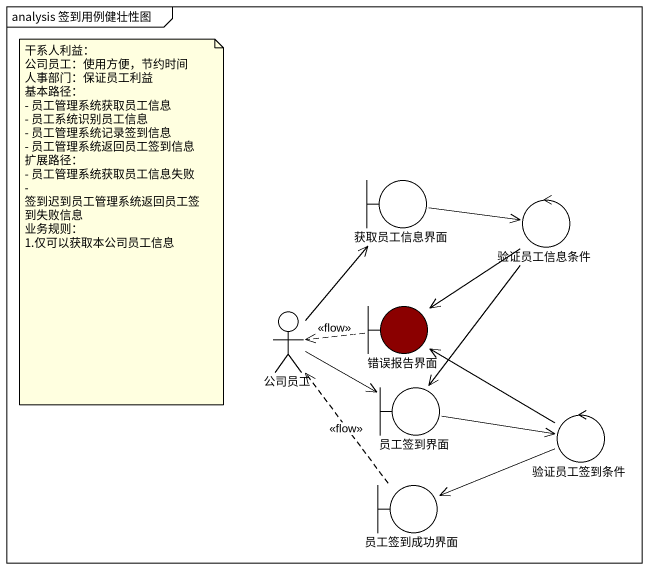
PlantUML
@startuml
mainframe analysis 签到用例健壮性图
boundary 获取员工信息界面
control 验证员工信息条件
actor 公司员工
boundary 错误报告界面 #8B0000
boundary 员工签到界面
control 验证员工签到条件
boundary 员工签到成功界面
获取员工信息界面 -right-> 验证员工信息条件
验证员工信息条件 --> 错误报告界面
验证员工信息条件 --> 员工签到界面
公司员工 -up-> 获取员工信息界面
公司员工 -right-> 员工签到界面
错误报告界面 .left.> 公司员工 : <<flow>>
员工签到界面 -right-> 验证员工签到条件
验证员工签到条件 -up-> 错误报告界面
验证员工签到条件 -left-> 员工签到成功界面
员工签到成功界面 .up.> 公司员工 : <<flow>>
note as N1
  干系人利益：
  公司员工：使用方便，节约时间
  人事部门：保证员工利益
  基本路径：
  - 员工管理系统获取员工信息
  - 员工系统识别员工信息
  - 员工管理系统记录签到信息
  - 员工管理系统返回员工签到信息
  扩展路径：
  - 员工管理系统获取员工信息失败
  - 签到迟到员工管理系统返回员工签到失败信息
  业务规则：
  1.仅可以获取本公司员工信息
end note
@enduml
